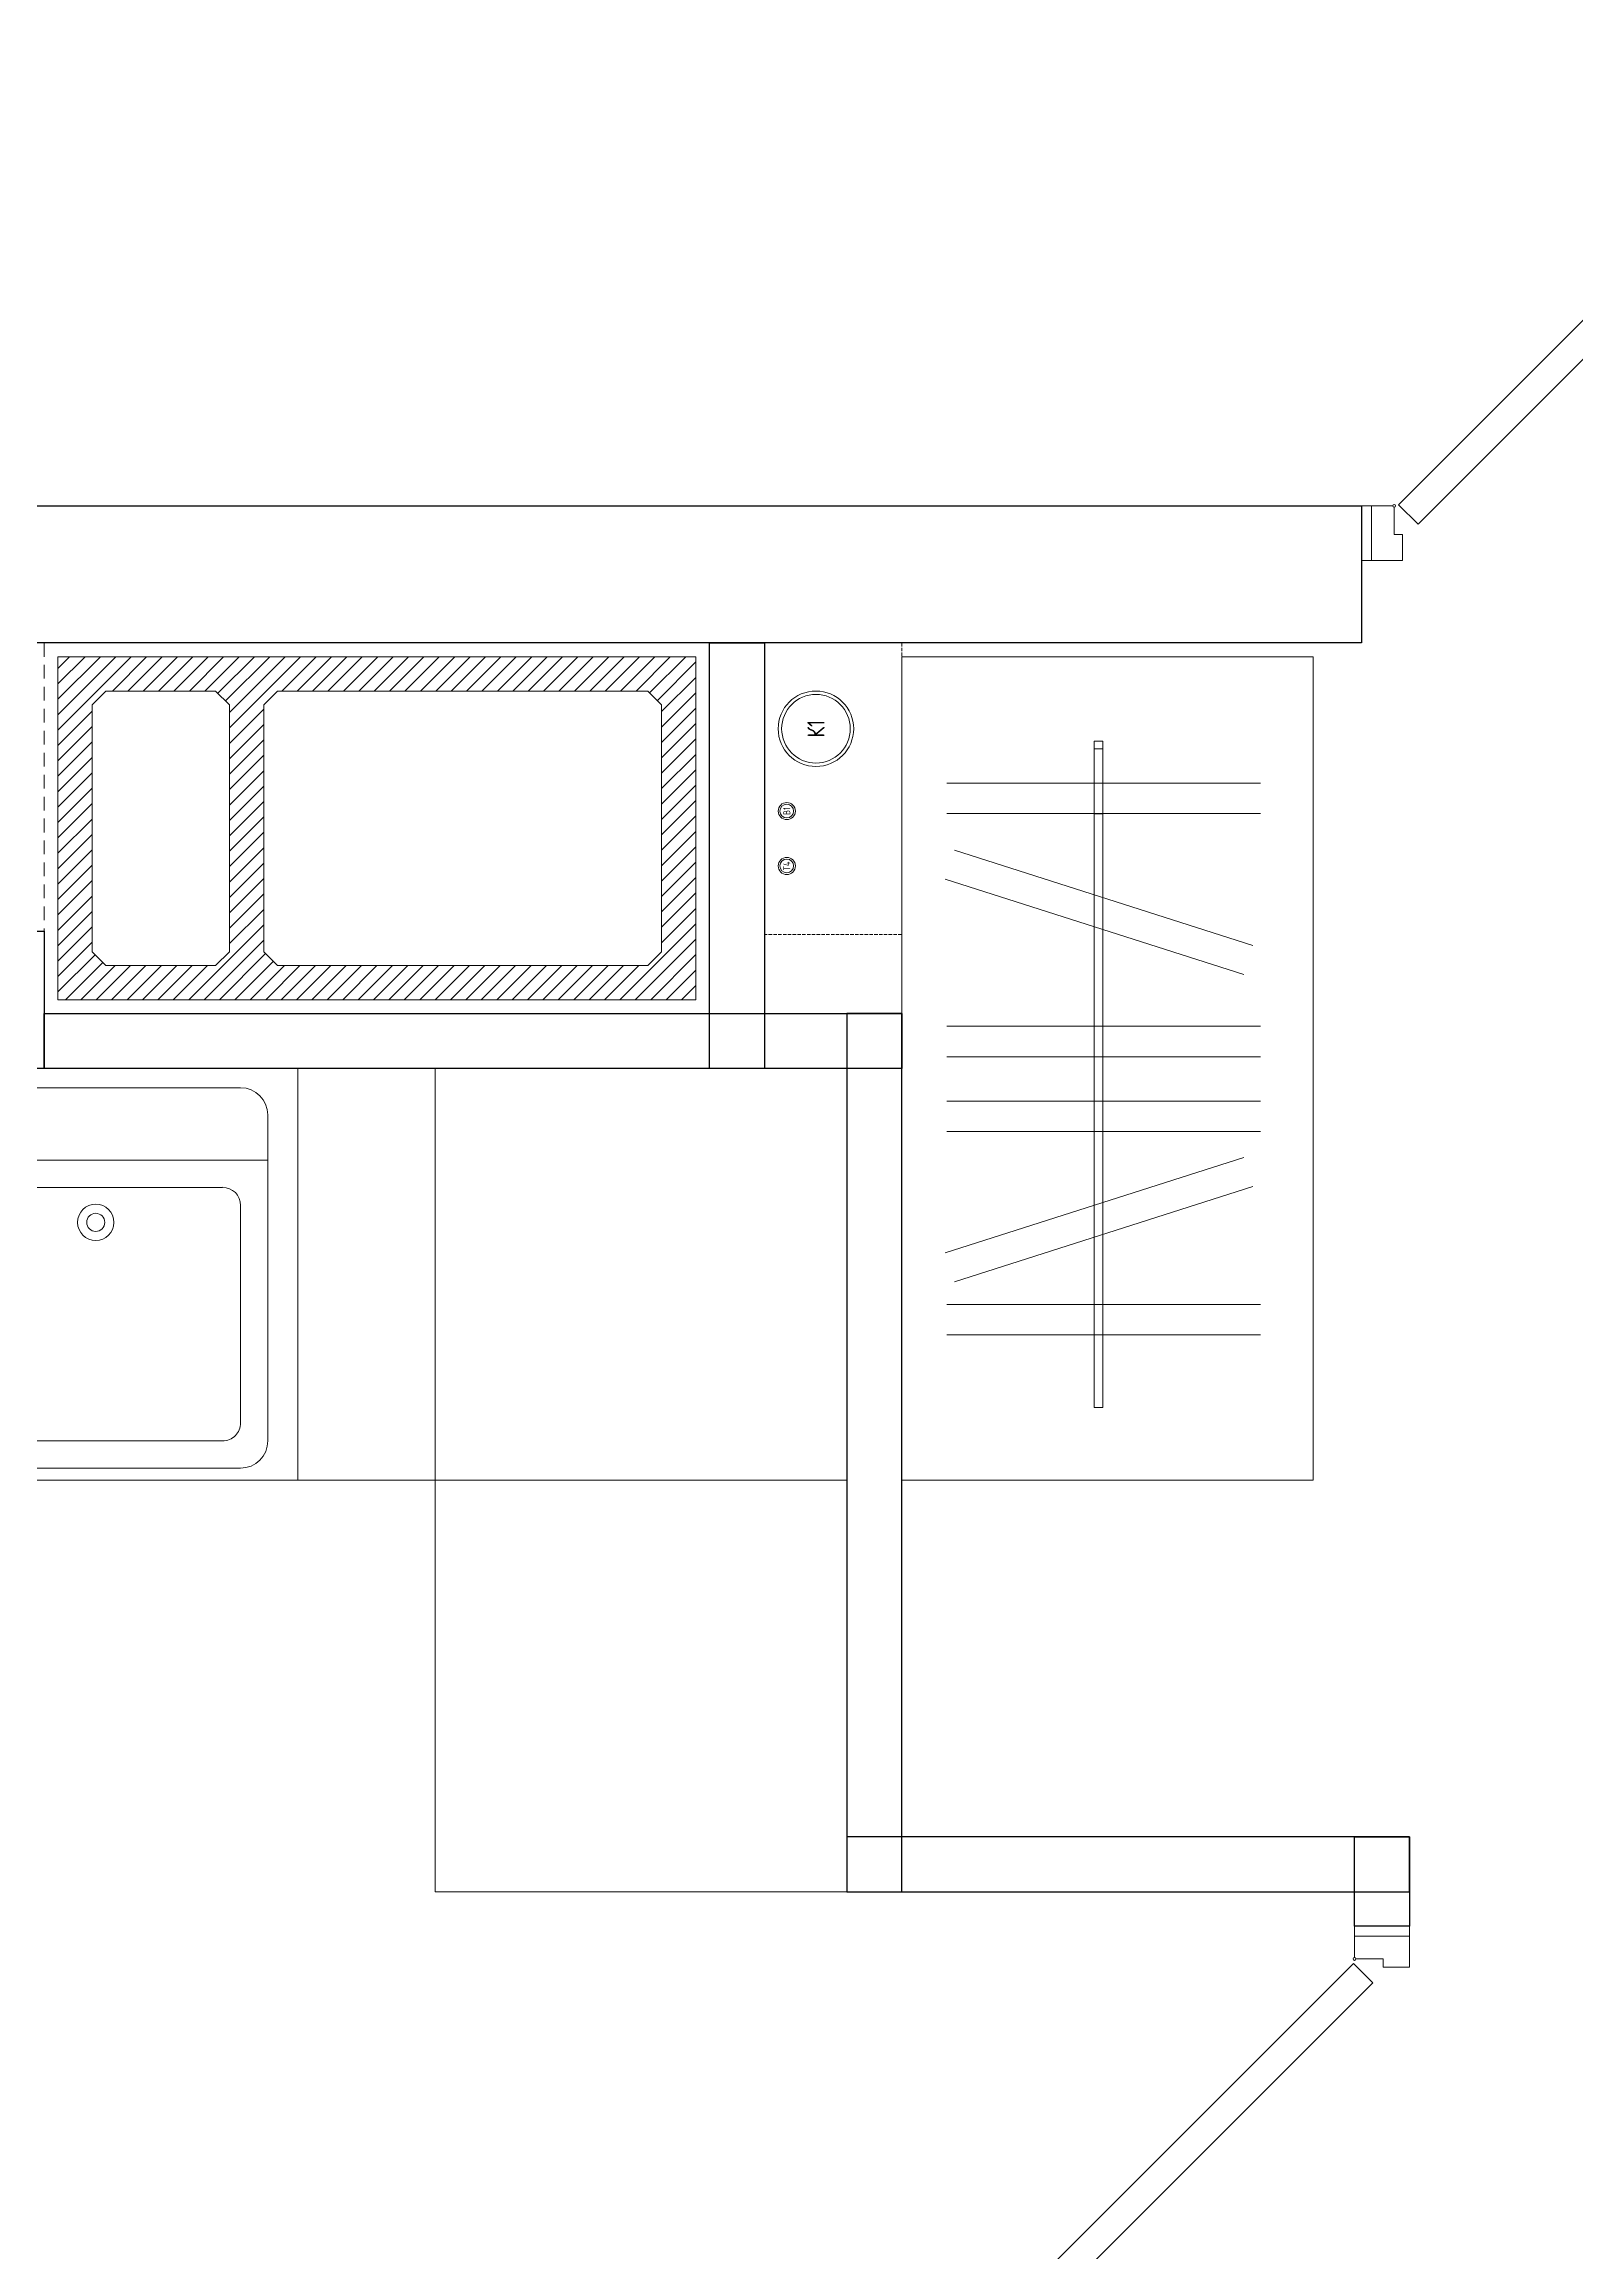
# Model space of a CAD drawing. Header units: millimetres. Extents: x 21366 to 66050, y 8191 to 52826.
# Drawn here: x 36175 to 38408, y 27481 to 30699 of the extents above; entities that cross this region are included whole.
import ezdxf
from ezdxf.enums import TextEntityAlignment as Align

# ---------------------------------------------------------------- set-up
doc = ezdxf.new("R2010")
doc.units = ezdxf.units.MM
doc.linetypes.add('200_ШТРИХ', pattern=[320, 200, -120])
doc.linetypes.add('DASHED', pattern=[7, 5, -2, 0])
for name, color, linetype, lineweight in [('АР - Вентблок', 36, 'Continuous', 9), ('АР - ВК', 126, 'Continuous', 13), ('АР - Двери', 126, 'Continuous', 9), ('АР - Монолит', 56, 'Continuous', 30), ('АР - Оборуд', 252, 'Continuous', 0), ('АР - Перегородки 80', 32, 'Continuous', 30)]:
    doc.layers.add(name, color=color, linetype=linetype, lineweight=lineweight)
doc.layers.add('АР - мебель', color=7, linetype='Continuous', lineweight=9, true_color=0x787878)
doc.styles.add('ГОСТ 2.304', font='CS_Gost2304.shx')

# ---------------------------------------------------------------- blocks, each defined once
blk = doc.blocks.new('*U121')
at = {"ltscale": 100}
for p, q in [((15, 37.5), (15, -42.5)), ((46, 37.5), (15, 37.5)), ((48, -4.5), (48, 35.5)), ((852, -4.5), (852, 37.5)), ((852, 37.5), (885, 37.5)), ((885, 37.5), (885, -42.5)), ((60, -4.5), (48, -4.5)), ((60, -42.5), (60, -4.5)), ((840, -42.5), (840, -4.5)), ((840, -4.5), (852, -4.5)), ((15, -42.5), (60, -42.5)), ((885, -42.5), (840, -42.5))]:
    blk.add_line(p, q, dxfattribs=at)
for points in [[(54.4, 38.9), (82.7, 10.6), (648, 575.9), (619.7, 604.2)], [(15, -42.5), (0, -42.5), (0, 37.5), (15, 37.5)], [(885, -42.5), (900, -42.5), (900, 37.5), (885, 37.5)]]:
    blk.add_lwpolyline(points, close=True, dxfattribs=at)
blk.add_circle((48, 37.5), 2, dxfattribs=at)
blk.add_arc((56.7, 37.5), 800, 0, 44.865, dxfattribs=at)
blk = doc.blocks.new('*U76')
at = {"ltscale": 100}
for p, q in [((-1035, -37.5), (-1035, 42.5)), ((-1035, 42.5), (-990, 42.5)), ((-990, 42.5), (-990, 4.5)), ((-15, 42.5), (-60, 42.5)), ((-60, 42.5), (-60, 4.5)), ((-15, -37.5), (-15, 42.5)), ((-990, 4.5), (-1002, 4.5)), ((-1002, 4.5), (-1002, -37.5)), ((-60, 4.5), (-48, 4.5)), ((-48, 4.5), (-48, -35.5)), ((-1002, -37.5), (-1035, -37.5)), ((-46, -37.5), (-15, -37.5))]:
    blk.add_line(p, q, dxfattribs=at)
for points in [[(-1035, 42.5), (-1050, 42.5), (-1050, -37.5), (-1035, -37.5)], [(-15, 42.5), (0, 42.5), (0, -37.5), (-15, -37.5)], [(-54.4, -38.9), (-82.7, -10.6), (-754, -682), (-725.8, -710.3)]]:
    blk.add_lwpolyline(points, close=True, dxfattribs=at)
blk.add_circle((-48, -37.5), 2, dxfattribs=at)
blk.add_arc((-57.9, -37.5), 950, 180, 224.865, dxfattribs=at)
blk = doc.blocks.new('Стояк ВК')
at = {"layer": 'АР - ВК', "color": 46, "linetype": 'DASHED'}
blk.add_lwpolyline([(0, 200), (425, 200), (425, 0), (0, 0)], close=True, dxfattribs=at)
at = {"layer": 'АР - ВК', "color": 1, "ltscale": 100}
for radius in [12.5, 10]:
    blk.add_circle((100, 167.5), radius, dxfattribs=at)
at = {"layer": 'АР - ВК', "color": 5, "ltscale": 100}
for radius in [12.5, 10]:
    blk.add_circle((180, 167.5), radius, dxfattribs=at)
at = {"layer": 'АР - ВК', "color": 46, "ltscale": 100}
for radius in [55, 50]:
    blk.add_circle((300, 125), radius, dxfattribs=at)
at = {"layer": 'АР - ВК', "color": 1, "ltscale": 100, "style": 'ГОСТ 2.304'}
blk.add_text('Т4', height=10, dxfattribs=at).set_placement((100, 167.5), align=Align.MIDDLE_CENTER)
at = {"layer": 'АР - ВК', "color": 5, "ltscale": 100, "style": 'ГОСТ 2.304'}
blk.add_text('В1', height=10, dxfattribs=at).set_placement((180, 167.5), align=Align.MIDDLE_CENTER)
at = {"layer": 'АР - ВК', "color": 46, "ltscale": 100, "style": 'ГОСТ 2.304'}
blk.add_text('К1', height=25, dxfattribs=at).set_placement((300, 125), align=Align.MIDDLE_CENTER)
blk = doc.blocks.new('М15 600х600')
for p, q in [((-600, 600), (-600, 0)), ((-600, 600), (0, 600)), ((0, 600), (0, 0)), ((-516.4, 571.8), (-100.6, 571.8)), ((-556, 57), (-556, 532.2)), ((-61, 532.2), (-61, 57)), ((-556, 466.2), (-61, 466.2)), ((-490, 426.6), (-127, 426.6)), ((-516.4, 83.4), (-516.4, 400.2)), ((-100.6, 83.4), (-100.6, 400.2)), ((-61, 400.2), (-61, 83.4)), ((-127, 57), (-490, 57)), ((-600, 0), (0, 0)), ((-100.6, 17.4), (-516.4, 17.4))]:
    blk.add_line(p, q)
for centre, major_axis, start_param, end_param in [((-516.4, 532.2), (-28, 28), -0.785398, 0.785398), ((-100.6, 532.2), (28, 28), 5.497787, 7.068583), ((-490, 400.2), (-18.7, 18.7), -0.785398, 0.785398), ((-127, 400.2), (18.7, 18.7), 5.497787, 7.068583), ((-305.2, 375.6), (18.7, 18.7), 5.497787, 11.780972), ((-305.2, 375.6), (9.33, 9.33), 5.497787, 11.780972), ((-490, 83.4), (18.7, 18.7), 2.356194, 3.926991), ((-127, 83.4), (-18.7, 18.7), 2.356194, 3.926991), ((-516.4, 57), (28, 28), 2.356194, 3.926991), ((-100.6, 57), (-28, 28), 2.356194, 3.926991)]:
    blk.add_ellipse(centre, major_axis=major_axis, ratio=1, start_param=start_param, end_param=end_param)
blk = doc.blocks.new('Ш03 600х1200')
for p, q in [((0, 600), (-1200, 600)), ((-1200, 0), (-1200, 600)), ((0, 0), (0, 600)), ((-988.5, 66), (-988.5, 522.9)), ((-944.2, 66), (-944.2, 522.9)), ((-692.1, 66), (-692.1, 522.9)), ((-647.8, 66), (-647.8, 522.9)), ((-583, 66), (-583, 522.9)), ((-538.7, 66), (-538.7, 522.9)), ((-228.6, 66), (-228.6, 522.9)), ((-184.3, 66), (-184.3, 522.9)), ((-911.1, 76.8), (-772.2, 512)), ((-868.9, 63.3), (-730, 498.6)), ((-324.4, 63.3), (-463.3, 498.6)), ((-282.2, 76.8), (-421.1, 512)), ((-123, 293.3), (-1094.4, 293.3)), ((-1094.4, 293.3), (-1094.4, 280.4)), ((-134.5, 293.3), (-228.9, 293.3)), ((-228.9, 293.3), (-228.9, 280.4)), ((-134.5, 280.4), (-134.5, 293.3)), ((-123, 280.4), (-123, 293.3)), ((-1094.4, 280.4), (-123, 280.4)), ((-228.9, 280.4), (-134.5, 280.4)), ((0, 0), (-1200, 0))]:
    blk.add_line(p, q)
blk = doc.blocks.new('Вентблок 930 х 500')
at = {"layer": 'АР - Вентблок', "lineweight": 5}
h = blk.add_hatch(dxfattribs=at)
h.set_pattern_fill('ANSI31', color=256, scale=5)
h.set_pattern_definition([(45, (-3927587.913, -709139.574), (-11.22532015, 11.22532015), [])])
h.paths.add_polyline_path([(-20, 950), (-520, 950), (-520, 20), (-20, 20)])
h.paths.add_polyline_path([(-450, 700), (-470, 720), (-470, 880), (-450, 900), (-90, 900), (-70, 880), (-70, 720), (-90, 700)], flags=16)
h.paths.add_polyline_path([(-90, 650), (-70, 630), (-70, 90), (-90, 70), (-450, 70), (-470, 90), (-470, 630), (-450, 650)], flags=16)
at = {"layer": 'АР - Вентблок', "linetype": '200_ШТРИХ', "lineweight": 5, "ltscale": 0.1}
blk.add_lwpolyline([(-540, 0), (-540, 970), (0, 970), (0, 0)], close=True, dxfattribs=at)
at = {"layer": 'АР - Вентблок', "linetype": 'ByBlock'}
for points in [[(-520, 20), (-520, 950), (-20, 950), (-20, 20)], [(-470, 720), (-470, 880), (-450, 900), (-90, 900), (-70, 880), (-70, 720), (-90, 700), (-450, 700)], [(-470, 90), (-470, 630), (-450, 650), (-90, 650), (-70, 630), (-70, 90), (-90, 70), (-450, 70)]]:
    blk.add_lwpolyline(points, close=True, dxfattribs=at)
blk = doc.blocks.new('Квартира 1К 6300 тип 27-3')
at = {"layer": 'АР - Монолит'}
for points in [[(-5400, 0), (-3280, 0), (-3280, -200), (-5400, -200)], [(-6500, -620), (-5200, -620), (-5200, -820), (-6500, -820)]]:
    blk.add_lwpolyline(points, close=True, dxfattribs=at)
at = {"layer": 'АР - Оборуд'}
for points in [[(-4830, -820), (-4630, -820), (-4630, -1420), (-4830, -1420)], [(-4630, -820), (-4030, -820), (-4030, -1420), (-4630, -1420)], [(-4630, -1420), (-4030, -1420), (-4030, -2020), (-4630, -2020)]]:
    blk.add_lwpolyline(points, close=True, dxfattribs=at)
at = {"layer": 'АР - Перегородки 80'}
for points in [[(-4230, -820), (-4230, -200), (-4150, -200), (-4150, -820)], [(-5200, -820), (-5200, -740), (-3950, -740), (-3950, -820)], [(-4030, -740), (-4030, -2020), (-3950, -2020), (-3950, -740)], [(-4030, -2020), (-3210, -2020), (-3210, -1940), (-4030, -1940)], [(-3210, -2070), (-3290, -2070), (-3290, -1940), (-3210, -1940)]]:
    blk.add_lwpolyline(points, close=True, dxfattribs=at)
at = {"xscale": -1, "rotation": 90}
blk.add_blockref('Вентблок 930 х 500', (-4230, -740), dxfattribs=at)
at = {"layer": 'АР - ВК', "rotation": 90}
blk.add_blockref('Стояк ВК', (-3950, -625), dxfattribs=at)
at = {"layer": 'АР - Двери', "rotation": 180}
blk.add_blockref('*U76', (-3280, -37.5), dxfattribs=at)
at = {"layer": 'АР - Двери', "xscale": -1, "rotation": 89.99999999999993}
blk.add_blockref('*U121', (-3252.5, -2070), dxfattribs=at)
at = {"layer": 'АР - мебель', "xscale": -1, "rotation": 270}
blk.add_blockref('Ш03 600х1200', (-3950, -220), dxfattribs=at)
at = {"layer": 'АР - Оборуд', "xscale": -1}
blk.add_blockref('М15 600х600', (-5430, -1420), dxfattribs=at)
blk = doc.blocks.new('H_Section_3')
at = {"rotation": 56.96711930257281}
blk.add_blockref('Квартира 1К 6300 тип 27-3', (-1782.4, -17747.1, 0), dxfattribs=at)

msp = doc.modelspace()

# ---------------------------------------------------------------- block references
at = {"rotation": 303.0328806974269}
msp.add_blockref('H_Section_3', (57225.5, 38206.1, 0), dxfattribs=at)

doc.saveas('drawing.dxf')
